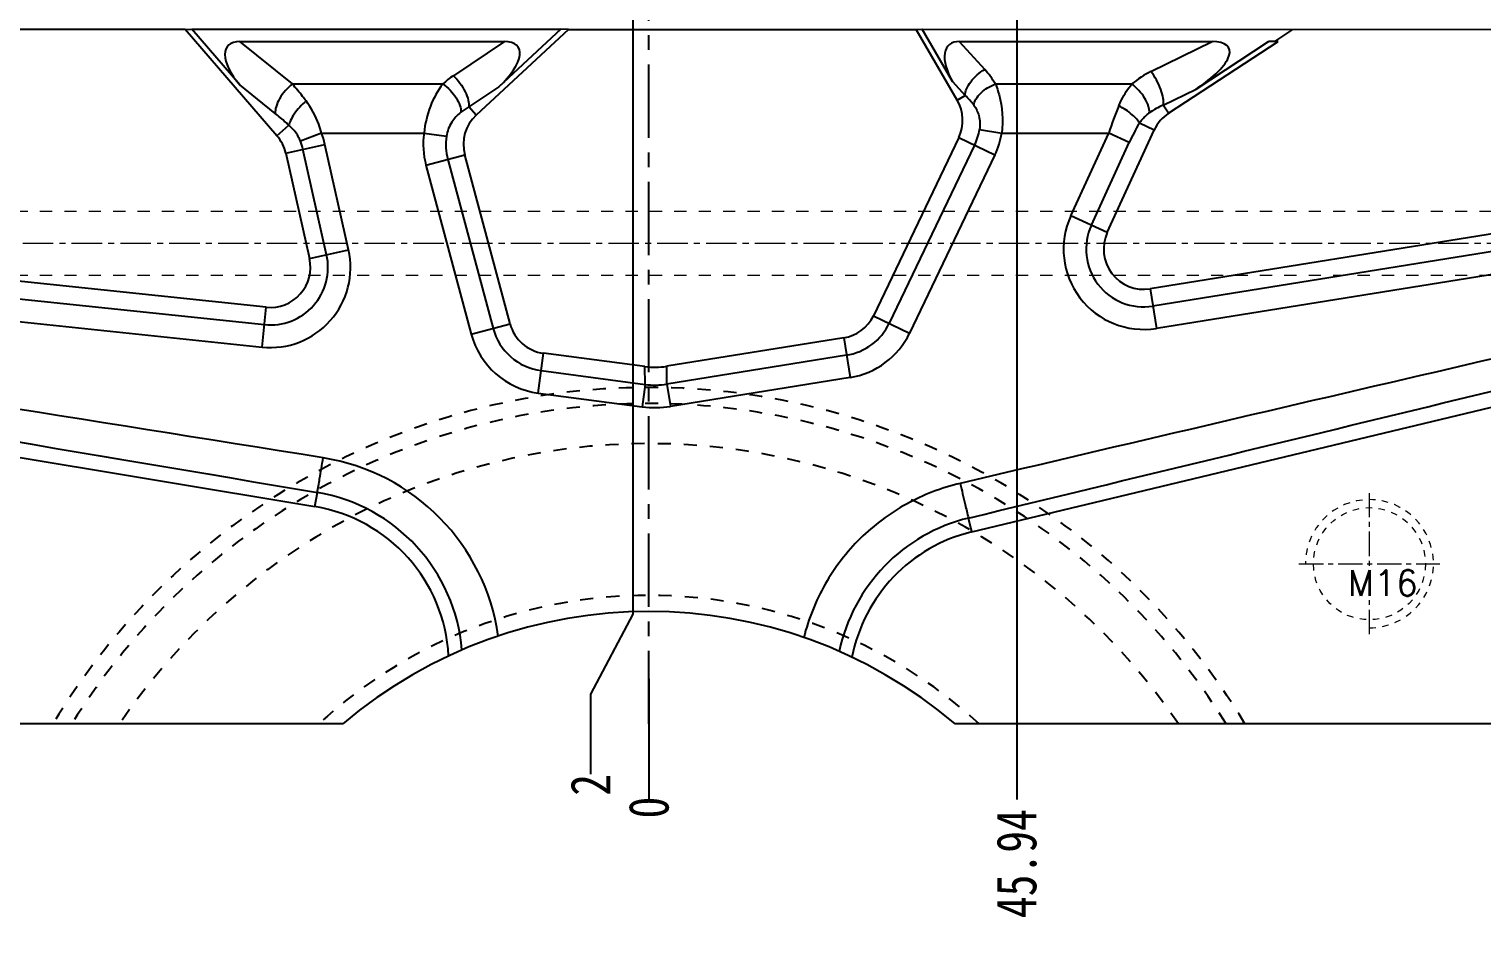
# Model space of a CAD drawing. Header units: millimetres. Extents: x 1803 to 4269, y -6912 to 1836.
# Drawn here: x 2970.7 to 3152.2, y -3321.4 to -3208.7 of the extents above; entities that cross this region are included whole.
import ezdxf

# ---------------------------------------------------------------- set-up
doc = ezdxf.new("R2010")
doc.units = ezdxf.units.MM
doc.header["$LTSCALE"] = 16.335
doc.header["$PDMODE"] = 3
doc.header["$PDSIZE"] = 0.3125
doc.linetypes.add('CENTER', pattern=[0.6, 0.375, -0.075, 0.075, -0.075])
doc.linetypes.add('HIDDEN', pattern=[0.2, 0.1, -0.1])
doc.layers.get('0').update_dxf_attribs({"linetype": 'CONTINUOUS'})
doc.layers.get('Defpoints').update_dxf_attribs({"linetype": 'CONTINUOUS'})
doc.layers.add('CENTER', color=1, linetype='CENTER')
doc.layers.add('DEFAULT_2', color=8, linetype='HIDDEN')
doc.layers.add('cool', color=153, linetype='HIDDEN', lineweight=9)
doc.layers.add('screw', color=33, linetype='CONTINUOUS', lineweight=13)
doc.styles.get("Standard").update_dxf_attribs({"font": 'txt', "width": 0.8})
doc.styles.add('TXT', font='txt.shx', dxfattribs={"bigfont": 'gbcbig.shx'})
doc.dimstyles.new('11', dxfattribs={"dimtxt": 8, "dimasz": 8, "dimexe": 0, "dimexo": 0, "dimgap": 0, "dimtad": 0, "dimdsep": 46, "dimtxsty": 'Standard', "dimcen": 0, "dimclrd": 4, "dimclre": 4, "dimclrt": 6, "dimazin": 0, "dimtp": 0.01, "dimtm": 0.01, "dimtfac": 1, "dimtofl": 0, "dimtmove": 0, "dimatfit": 3, "dimfxl": 0, "dimtolj": 1, "dimarcsym": 0})

# ---------------------------------------------------------------- blocks, each defined once
blk = doc.blocks.new('1')
at = {"layer": 'cool', "ltscale": 0.932966}
for p, q in [((2578.45, -905.66), (3059.79, -905.66)), ((2578.45, -913.66), (3059.79, -913.66))]:
    blk.add_line(p, q, dxfattribs=at)
at = {"layer": 'cool', "color": 1, "linetype": 'CENTER', "ltscale": 0.621977}
blk.add_line((2564.12, -909.66), (3074.12, -909.66), dxfattribs=at)
blk = doc.blocks.new('*D356')
at = {"color": 4, "lineweight": -2}
blk.add_line((3245.78, -3235.46), (3309.98, -3235.46), dxfattribs=at)
at = {"layer": 'Defpoints', "color": 0}
for p in [(3048.17, -3175.46), (3245.78, -3235.46), (3309.98, -3235.46)]:
    blk.add_point(p, dxfattribs=at)
at = {"color": 6, "insert": (3312.98, -3235.46), "char_height": 5, "attachment_point": 5}
blk.add_mtext('\\A1;60', dxfattribs=at)
blk = doc.blocks.new('*D357')
at = {"color": 4, "lineweight": -2}
blk.add_line((3264.45, -3275.46), (3309.98, -3275.46), dxfattribs=at)
at = {"layer": 'Defpoints', "color": 0}
for p in [(3048.17, -3175.46), (3264.45, -3275.46), (3309.98, -3275.46)]:
    blk.add_point(p, dxfattribs=at)
at = {"color": 6, "insert": (3313.98, -3275.46), "char_height": 5, "attachment_point": 5}
blk.add_mtext('\\A1;100', dxfattribs=at)
blk = doc.blocks.new('*D358')
at = {"color": 4, "lineweight": -2}
blk.add_line((3048.17, -3289.85), (3048.17, -3304.9), dxfattribs=at)
at = {"layer": 'Defpoints', "color": 0}
for p in [(3048.17, -3175.46), (3048.17, -3289.85), (3048.17, -3304.9)]:
    blk.add_point(p, dxfattribs=at)
at = {"color": 6, "insert": (3048.17, -3305.9), "char_height": 5, "attachment_point": 5, "rotation": 90}
blk.add_mtext('\\A1;0', dxfattribs=at)
blk = doc.blocks.new('*D359')
at = {"color": 4, "lineweight": -2}
blk.add_line((3094.11, -3188.48), (3094.11, -3304.9), dxfattribs=at)
at = {"layer": 'Defpoints', "color": 0}
for p in [(3048.17, -3175.46), (3094.11, -3188.48), (3094.11, -3304.9)]:
    blk.add_point(p, dxfattribs=at)
at = {"color": 6, "insert": (3094.11, -3312.9), "char_height": 5, "attachment_point": 5, "rotation": 90}
blk.add_mtext('\\A1;45.94', dxfattribs=at)
blk = doc.blocks.new('*D360')
at = {"color": 4, "lineweight": -2}
blk.add_line((3263.17, -3271.67), (3263.17, -3304.9), dxfattribs=at)
at = {"layer": 'Defpoints', "color": 0}
for p in [(3048.17, -3175.46), (3263.17, -3271.67), (3263.17, -3304.9)]:
    blk.add_point(p, dxfattribs=at)
at = {"color": 6, "insert": (3263.17, -3309.57), "char_height": 5, "attachment_point": 5, "rotation": 90}
blk.add_mtext('\\A1;215', dxfattribs=at)
blk = doc.blocks.new('*D369')
at = {"color": 4, "lineweight": -2}
blk.add_line((2861.4, -3235.46), (2780.81, -3235.46), dxfattribs=at)
at = {"layer": 'Defpoints', "color": 0}
for p in [(3048.17, -3175.46), (2780.81, -3235.46), (2861.4, -3235.46)]:
    blk.add_point(p, dxfattribs=at)
at = {"color": 6, "insert": (2777.81, -3235.46), "char_height": 5, "attachment_point": 5}
blk.add_mtext('\\A1;60', dxfattribs=at)
blk = doc.blocks.new('*D370')
at = {"color": 4, "lineweight": -2}
blk.add_line((2833.17, -3275.46), (2780.81, -3275.46), dxfattribs=at)
at = {"layer": 'Defpoints', "color": 0}
for p in [(3048.17, -3175.46), (2780.81, -3275.46), (2833.17, -3275.46)]:
    blk.add_point(p, dxfattribs=at)
at = {"color": 6, "insert": (2776.81, -3275.46), "char_height": 5, "attachment_point": 5}
blk.add_mtext('\\A1;100', dxfattribs=at)
blk = doc.blocks.new('*D371')
at = {"color": 4, "lineweight": -2}
blk.add_line((2833.17, -3275.46), (2833.17, -3301.74), dxfattribs=at)
at = {"layer": 'Defpoints', "color": 0}
for p in [(3048.17, -3175.46), (2833.17, -3275.46), (2833.17, -3301.74)]:
    blk.add_point(p, dxfattribs=at)
at = {"color": 6, "insert": (2833.17, -3306.4), "char_height": 5, "attachment_point": 5, "rotation": 90}
blk.add_mtext('\\A1;215', dxfattribs=at)
blk = doc.blocks.new('*D372')
at = {"color": 4, "lineweight": -2}
for p, q in [((3046.17, -3187.43), (3046.17, -3281.74)), ((3046.17, -3281.74), (3040.87, -3291.74)), ((3040.87, -3291.74), (3040.87, -3301.74))]:
    blk.add_line(p, q, dxfattribs=at)
at = {"layer": 'Defpoints', "color": 0}
for p in [(3048.17, -3175.46), (3046.17, -3187.43), (3040.87, -3301.74)]:
    blk.add_point(p, dxfattribs=at)
at = {"color": 6, "insert": (3040.87, -3303.07), "char_height": 5, "attachment_point": 5, "rotation": 90}
blk.add_mtext('\\A1;2', dxfattribs=at)
blk = doc.blocks.new('screw_m16_g')
at = {"layer": 'screw', "color": 1, "linetype": 'CENTER', "ltscale": 0.497582}
for p, q in [((0, -8.8), (0, 8.8)), ((-8.8, 0), (8.8, 0))]:
    blk.add_line(p, q, dxfattribs=at)
at = {"layer": 'screw', "color": 33, "linetype": 'HIDDEN', "ltscale": 0.497582}
blk.add_circle((0, 0), 7, dxfattribs=at)
at = {"layer": 'screw', "color": 92, "linetype": 'HIDDEN', "ltscale": 0.497582}
blk.add_arc((0, 0), 8, 270, 180, dxfattribs=at)
at = {"layer": 'screw', "color": 6, "style": 'TXT'}
blk.add_text('M16', height=3.2, dxfattribs=at).set_placement((-2.72, -4))

msp = doc.modelspace()

# ---------------------------------------------------------------- linework, layer by layer
at = {"color": 7, "linetype": 'Continuous'}
for p, q in [((2990.219, -3208.784), (2930.448, -3208.784)), ((2990.219, -3208.784), (2991.059, -3208.753)), ((3001.709, -3222.037), (2990.219, -3208.784)), ((2997.086, -3215.704), (2991.059, -3208.753)), ((2991.059, -3208.753), (3037.179, -3208.753)), ((3038.109, -3208.784), (3026.592, -3219.458)), ((3037.179, -3208.753), (3029.441, -3215.925)), ((3038.109, -3208.784), (3037.179, -3208.753)), ((3038.109, -3208.784), (3081.551, -3208.784)), ((3081.551, -3208.784), (3082.291, -3208.753)), ((3086.683, -3217.603), (3081.551, -3208.784)), ((3082.291, -3208.753), (3188.671, -3208.784)), ((3086.086, -3215.275), (3082.291, -3208.753)), ((3126.356, -3210.284), (3128.619, -3208.784)), ((3003.631, -3215.58), (2997.063, -3210.284)), ((2997.063, -3210.284), (3030.117, -3210.284)), ((3030.117, -3210.284), (3023.746, -3214.549)), ((3086.946, -3210.284), (3118.522, -3210.284)), ((3086.946, -3210.284), (3090.112, -3213.769)), ((3110.886, -3214.02), (3118.522, -3210.284)), ((3113.096, -3219.237), (3126.783, -3210.284)), ((3116.517, -3216.217), (3125.586, -3210.284)), ((3126.783, -3210.284), (3125.586, -3210.284)), ((3001.501, -3219.264), (2997.086, -3215.704)), ((3003.631, -3215.58), (3022.424, -3215.58)), ((3029.441, -3215.925), (3025.662, -3218.454)), ((3086.086, -3215.275), (3087.676, -3217.025)), ((3091.447, -3215.58), (3108.499, -3215.58)), ((3086.683, -3217.603), (3087.676, -3217.025)), ((3112.429, -3218.217), (3116.517, -3216.217)), ((3026.592, -3219.458), (3025.662, -3218.454)), ((3113.096, -3219.237), (3112.429, -3218.217)), ((3001.709, -3222.037), (3003.204, -3220.741)), ((3089.464, -3221.258), (3092.247, -3221.705)), ((3105.432, -3234.122), (3111.288, -3221.339)), ((3111.288, -3221.339), (3109.433, -3220.489)), ((3002.809, -3224.216), (3007.7, -3223.118)), ((3007.271, -3221.705), (3004.641, -3222.721)), ((3007.271, -3221.705), (3020.08, -3221.705)), ((3010.655, -3236.272), (3007.7, -3223.118)), ((3020.08, -3221.705), (3022.871, -3222.105)), ((3086.87, -3222.279), (3076.215, -3244.503)), ((3088.848, -3223.227), (3078.192, -3245.451)), ((3086.87, -3222.279), (3091.39, -3224.446)), ((3092.247, -3221.705), (3105.607, -3221.705)), ((3100.875, -3232.034), (3105.607, -3221.705)), ((3103.438, -3233.208), (3108.17, -3222.879)), ((3108.17, -3222.879), (3105.607, -3221.705)), ((3002.809, -3224.216), (3005.765, -3237.37)), ((3007.905, -3236.89), (3004.949, -3223.735)), ((3020.32, -3225.718), (3025.162, -3224.42)), ((3023.043, -3224.988), (3028.702, -3246.095)), ((3030.82, -3245.527), (3025.162, -3224.42)), ((3091.39, -3224.446), (3080.734, -3246.67)), ((3020.32, -3225.718), (3025.979, -3246.825)), ((3191.042, -3228.269), (3110.77, -3241.141)), ((3191.39, -3230.435), (3111.117, -3243.307)), ((3105.432, -3234.122), (3100.875, -3232.034)), ((3191.836, -3233.218), (3111.564, -3246.09)), ((3000.364, -3243.439), (2927.805, -3235.813)), ((3005.765, -3237.37), (3010.655, -3236.272)), ((2927.576, -3237.994), (3000.134, -3245.62)), ((2927.281, -3240.798), (2999.84, -3248.424)), ((3110.77, -3241.141), (3111.564, -3246.09)), ((3088.505, -3271.491), (3210.986, -3242.084)), ((2999.84, -3248.424), (3000.364, -3243.439)), ((3076.215, -3244.503), (3080.734, -3246.67)), ((3025.979, -3246.825), (3030.82, -3245.527)), ((3072.498, -3247.278), (3050.388, -3250.824)), ((3072.498, -3247.278), (3073.291, -3252.227)), ((3034.34, -3254.158), (3034.996, -3249.189)), ((3047.671, -3250.861), (3034.996, -3249.189)), ((3072.845, -3249.444), (3050.419, -3253.04)), ((3034.709, -3251.363), (3047.702, -3253.078)), ((3047.702, -3253.078), (3047.671, -3250.861)), ((3050.419, -3253.04), (3050.388, -3250.824)), ((3073.291, -3252.227), (3050.865, -3255.824)), ((2918.76, -3253.75), (3006.455, -3268.336)), ((3034.34, -3254.158), (3047.333, -3255.873)), ((3047.702, -3253.078), (3047.333, -3255.873)), ((3050.419, -3253.04), (3050.865, -3255.824)), ((3006.455, -3268.336), (3006.75, -3266.565)), ((3088.505, -3271.491), (3088.09, -3269.762)), ((3009.939, -3295.462), (2834.174, -3295.462)), ((3262.174, -3295.462), (3086.409, -3295.462))]:
    msp.add_line(p, q, dxfattribs=at)
for centre, radius, start, end in [((3081.921, -3221.206), 11.063, 30.56802, 42.23639), ((3115.998, -3224.447), 11.613, 116.11851, 130.2207), ((3030.195, -3224.182), 11.593, 123.80387, 132.09453), ((3082.361, -3220.118), 5, 334.3845, 30.19667), ((3082.198, -3222.999), 8.105, 36.12612, 47.4825), ((3030.051, -3226.08), 8.798, 119.91929, 127.66138), ((3029.991, -3223.125), 5, 132.8254, 195.00716), ((3144.888, -3234.297), 41.25, 157.16778, 162.226), ((3115.879, -3226.374), 8.857, 112.92478, 125.93873), ((3115.834, -3223.421), 5, 123.19089, 155.38881), ((3082.361, -3220.118), 7.193, 334.3845, 350.87533), ((3129.967, -3232.871), 23.978, 148.91059, 155.37358), ((2997.931, -3225.312), 5, 12.66182, 40.92501), ((2997.931, -3225.312), 7.193, 12.66182, 21.11499), ((2997.931, -3225.312), 10.012, 12.66182, 21.11499), ((3029.991, -3223.125), 10.012, 171.84752, 195.00716), ((3029.991, -3223.125), 7.193, 171.84752, 195.00716), ((3082.361, -3220.118), 10.012, 334.3845, 350.87533), ((3109.978, -3236.204), 10.012, 155.38881, 279.11013), ((3109.978, -3236.204), 7.193, 155.38881, 279.11013), ((3109.978, -3236.204), 5, 155.38881, 279.11013), ((3000.886, -3238.466), 10.012, 264, 12.66182), ((3000.886, -3238.466), 7.193, 264, 12.66182), ((3000.886, -3238.466), 5, 264, 12.66182), ((7966.701, -23987.654), 21288.995, 102.9115492, 103.2505644), ((-11532.716, 57228.316), 62239.741, 283.58638203, 283.70233868), ((3071.706, -3242.341), 5, 279.11013, 334.3845), ((3035.65, -3244.232), 10.012, 195.00716, 262.48337), ((3035.65, -3244.232), 7.193, 195.00716, 262.48337), ((3035.65, -3244.232), 5, 195.00716, 262.48337), ((3071.706, -3242.341), 7.193, 279.11013, 334.3845), ((3071.706, -3242.341), 10.012, 279.11013, 334.3845), ((-519.388, -25293.676), 22311.94, 80.9050884, 81.1333861), ((3048.935, -3244.031), 9.131, 262.239, 279.3545), ((3048.93, -3243.697), 12.28, 262.52696, 279.06654), ((3003.345, -3288.174), 26.253, 8.05235, 80.96432), ((3003.114, -3288.029), 21.771, 4.73935, 80.38648), ((3003.174, -3288.065), 20, 3.1128, 80.55651), ((3093.223, -3290.902), 21.754, 103.64833, 168.07072), ((3093.174, -3290.938), 20, 103.5008, 169.04352), ((3048.174, -3340.462), 59.05, 49.64668, 130.35332)]:
    msp.add_arc(centre, radius, start, end, dxfattribs=at)
for centre, major_axis, ratio, start_param, end_param in [((3000.858, -3215.181), (5.339, -4.305), 0.4374257, 2.644488, 4.3222279), ((3025.546, -3215.181), (6.297, 4.215), 0.3958839, -1.1891498, 0.5340811), ((3089.725, -3215.181), (-4.053, 4.463), 0.4976101, -0.4244983, 1.1654853), ((3112.268, -3215.181), (8.358, 4.089), 0.3224016, -1.2011205, 0.5826605), ((3048.883, -3240.287), (-0.148, 10.654), 0.9385213, -3.2778818, -3.0053035)]:
    msp.add_ellipse(centre, major_axis=major_axis, ratio=ratio, start_param=start_param, end_param=end_param, dxfattribs=at)
for points, knots in [([(3087.676, -3217.025), (3087.668, -3216.749), (3087.836, -3216.123), (3088.567, -3214.926), (3089.439, -3214.151), (3090.112, -3213.769)], [0, 0, 0, 0, 0.1975684, 0.4469763, 1, 1, 1, 1]), ([(3112.429, -3218.217), (3112.458, -3218.099), (3112.476, -3217.821), (3112.405, -3217.161), (3112.123, -3216.212), (3111.604, -3215.077), (3111.143, -3214.348), (3110.886, -3214.02)], [0, 0, 0, 0, 0.0795315, 0.1809224, 0.4359748, 0.7257638, 1, 1, 1, 1]), ([(3003.631, -3215.58), (3003.313, -3215.826), (3002.724, -3216.4), (3002.029, -3217.366), (3001.579, -3218.329), (3001.463, -3218.988), (3001.501, -3219.264)], [0, 0, 0, 0, 0.2753248, 0.5580515, 0.8091957, 1, 1, 1, 1]), ([(3005.334, -3217.689), (3005.193, -3217.503), (3004.643, -3216.786), (3004.071, -3216.086), (3003.631, -3215.58)], [0, 0, 0, 0, 0.25808, 1, 1, 1, 1]), ([(3022.424, -3215.58), (3021.777, -3216.414), (3020.7, -3218.38), (3020.195, -3220.559), (3020.08, -3221.705)], [0, 0, 0, 0, 0.4781932, 1, 1, 1, 1]), ([(3022.424, -3215.58), (3022.751, -3215.806), (3023.36, -3216.339), (3024.088, -3217.257), (3024.569, -3218.189), (3024.703, -3218.838), (3024.675, -3219.115)], [0, 0, 0, 0, 0.2755691, 0.5566024, 0.8068216, 1, 1, 1, 1]), ([(3023.746, -3214.549), (3024.045, -3214.828), (3024.592, -3215.466), (3025.227, -3216.505), (3025.623, -3217.509), (3025.714, -3218.181), (3025.662, -3218.454)], [0, 0, 0, 0, 0.2749455, 0.5605103, 0.8132268, 1, 1, 1, 1]), ([(3088.745, -3218.22), (3088.784, -3217.958), (3089.021, -3217.401), (3089.86, -3216.396), (3090.776, -3215.828), (3091.447, -3215.58)], [0, 0, 0, 0, 0.204001, 0.4509008, 1, 1, 1, 1]), ([(3091.447, -3215.58), (3091.628, -3216.017), (3092.289, -3217.983), (3092.425, -3220.118), (3092.247, -3221.705)], [0, 0, 0, 0, 0.2286642, 1, 1, 1, 1]), ([(3106.87, -3218.291), (3106.977, -3218.038), (3107.421, -3217.08), (3108.001, -3216.182), (3108.499, -3215.58)], [0, 0, 0, 0, 0.2598838, 1, 1, 1, 1]), ([(3110.681, -3219.203), (3110.715, -3218.926), (3110.591, -3218.271), (3110.128, -3217.321), (3109.419, -3216.375), (3108.821, -3215.818), (3108.499, -3215.58)], [0, 0, 0, 0, 0.1918053, 0.4425593, 0.724574, 1, 1, 1, 1]), ([(3005.334, -3217.689), (3005.058, -3217.938), (3004.543, -3218.462), (3003.89, -3219.277), (3003.426, -3220.029), (3003.227, -3220.525), (3003.204, -3220.741)], [0, 0, 0, 0, 0.2959142, 0.5839522, 0.8277423, 1, 1, 1, 1]), ([(3007.271, -3221.705), (3007.172, -3221.337), (3006.718, -3219.916), (3006.003, -3218.575), (3005.334, -3217.689)], [0, 0, 0, 0, 0.2557237, 1, 1, 1, 1]), ([(3003.204, -3220.741), (3003.063, -3220.61), (3002.508, -3220.104), (3001.936, -3219.615), (3001.501, -3219.264)], [0, 0, 0, 0, 0.2557493, 1, 1, 1, 1]), ([(3024.675, -3219.115), (3024.233, -3219.456), (3023.402, -3220.335), (3022.96, -3221.483), (3022.871, -3222.105)], [0, 0, 0, 0, 0.470002, 1, 1, 1, 1]), ([(3088.745, -3218.22), (3089.031, -3218.613), (3089.503, -3219.592), (3089.555, -3220.69), (3089.464, -3221.258)], [0, 0, 0, 0, 0.457807, 1, 1, 1, 1]), ([(3109.433, -3220.489), (3109.362, -3220.306), (3109.08, -3219.916), (3108.258, -3219.129), (3107.46, -3218.606), (3106.87, -3218.291)], [0, 0, 0, 0, 0.1729203, 0.4131478, 1, 1, 1, 1]), ([(3109.433, -3220.489), (3109.52, -3220.359), (3109.877, -3219.877), (3110.323, -3219.463), (3110.681, -3219.203)], [0, 0, 0, 0, 0.2618666, 1, 1, 1, 1]), ([(3004.641, -3222.721), (3004.565, -3222.523), (3004.214, -3221.779), (3003.668, -3221.135), (3003.204, -3220.741)], [0, 0, 0, 0, 0.2587445, 1, 1, 1, 1]), ([(3006.75, -3266.565), (3006.853, -3266.005), (3007.091, -3264.565), (3007.327, -3263.125), (3007.468, -3262.245)], [0, 0, 0, 0, 0.3896156, 1, 1, 1, 1]), ([(3087.051, -3265.436), (3084.719, -3265.984), (3080.18, -3267.726), (3074.348, -3272.072), (3069.906, -3277.832), (3068.096, -3282.346), (3067.519, -3284.671)], [0, 0, 0, 0, 0.2500082, 0.5000109, 0.7500083, 1, 1, 1, 1]), ([(3087.051, -3265.436), (3087.258, -3266.317), (3087.601, -3267.76), (3087.947, -3269.202), (3088.09, -3269.762)], [0, 0, 0, 0, 0.6103854, 1, 1, 1, 1])]:
    msp.add_open_spline(points, degree=3, knots=knots, dxfattribs=at)
msp.add_open_spline([(2919.095, -3251.736), (2948.31, -3256.697), (2977.528, -3261.644), (3006.75, -3266.565)], degree=3, dxfattribs=at)
at = {"layer": 'CENTER', "color": 1, "linetype": 'CENTER', "ltscale": 1.492751}
msp.add_line((3048.174, -3295.463), (3048.174, -3055.462), dxfattribs=at)
at = {"layer": 'DEFAULT_2', "color": 8, "linetype": 'HIDDEN'}
msp.add_line((3128.619, -3208.784), (3128.666, -3208.753), dxfattribs=at)
for centre, radius, start, end in [((3048.171, -3340.46), 87, 31.14566, 148.85265), ((3048.174, -3340.462), 85, 31.96572, 148.03428), ((3048.174, -3340.462), 80, 34.22887, 145.77113), ((3048.174, -3340.462), 61.05, 47.48492, 132.51498)]:
    msp.add_arc(centre, radius, start, end, dxfattribs=at)

# ---------------------------------------------------------------- block references
msp.add_blockref('1', (229.054, -2325.803))
at = {"layer": 'screw'}
msp.add_blockref('screw_m16_g', (3138.174, -3275.462), dxfattribs=at)

# ---------------------------------------------------------------- dimensions: what is measured, and where the dimension line sits
for feature_location, offset, dtype, origin, picture, middle in [((2833.174, -3275.462), (-52.365, 0), 0, (3048.174, -3175.462), '*D370', (2776.809, -3275.462)), ((2861.404, -3235.462), (-80.595, 0), 0, (3048.174, -3175.462), '*D369', (2777.809, -3235.462)), ((2833.174, -3275.462), (0, -26.274), 1, (3048.174, -3175.462), '*D371', (2833.174, -3306.403)), ((3046.174, -3187.428), (-5.305, -114.309), 1, (3048.174, -3175.462), '*D372', (3040.869, -3303.07)), ((3048.173809015, -3289.850482527), (0, -15.051191885), 1, (3048.173809015, -3175.46232776), '*D358', (3048.173809015, -3305.901674411)), ((3245.777, -3235.462), (64.199, 0), 0, (3048.174, -3175.462), '*D356', (3312.976, -3235.462)), ((3264.454, -3275.462), (45.522, 0), 0, (3048.174, -3175.462), '*D357', (3313.976, -3275.462)), ((3094.112, -3188.482), (0, -116.42), 1, (3048.174, -3175.462), '*D359', (3094.112, -3312.902)), ((3263.174, -3271.673), (0, -33.229), 1, (3048.174, -3175.462), '*D360', (3263.174, -3309.568))]:
    dim = msp.add_ordinate_dim(feature_location=feature_location, offset=offset, dtype=dtype, origin=origin, dimstyle='11', override={"dimtxt": 5, "dimasz": 5, "dimfxl": 1.25, "dimarcsym": 1})
    dim.commit()
    dim.dimension.update_dxf_attribs({"geometry": picture, "text_midpoint": middle})

doc.saveas('drawing.dxf')
